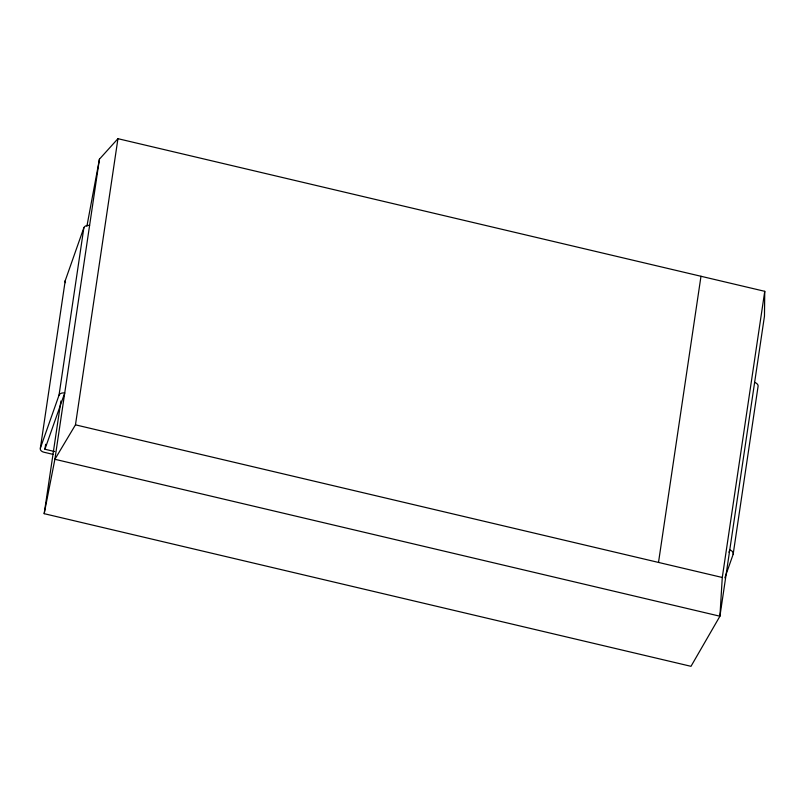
<?xml version="1.0" encoding="UTF-8"?>
<svg xmlns="http://www.w3.org/2000/svg" width="805" height="805" viewBox="0 0 805 805"><rect width="100%" height="100%" fill="white"/><g stroke="black" fill="none" stroke-linecap="round" stroke-linejoin="round"><path stroke-width="1.21" d="M86.88 226.306L99.438 159.169L117.943 138.681L764.75 291.319L764.468 316.103L719.922 616.217L690.992 666.319L44.184 513.681L60.908 401.001M764.75 291.319L722.276 577.477L719.922 616.217L54.891 459.283L99.438 159.169M52.989 454.352L43.873 452.209A4.699 3.109 8.4 0 1 40.361 448.174L65.225 280.663L83.871 227.714A5.303 3.502 8.4 0 1 89.597 225.47M54.69 451.555L44.919 449.24L45.654 444.28M40.361 448.174L59.017 395.215L83.871 227.714M44.184 513.681L54.891 459.283L75.469 424.839L117.943 138.681M658.51 562.423L700.984 276.266M724.862 577.839L733.154 554.303L758.008 386.803A5.303 3.502 8.4 0 0 754.627 382.405M44.919 449.24L64.732 392.981A5.303 3.502 8.4 0 0 59.017 395.215M728.938 552.26L729.763 549.916A5.303 3.502 8.4 0 1 733.154 554.303M75.469 424.839L722.276 577.477M65.537 282.696A4.699 3.109 8.4 0 1 65.225 280.663"/></g></svg>
